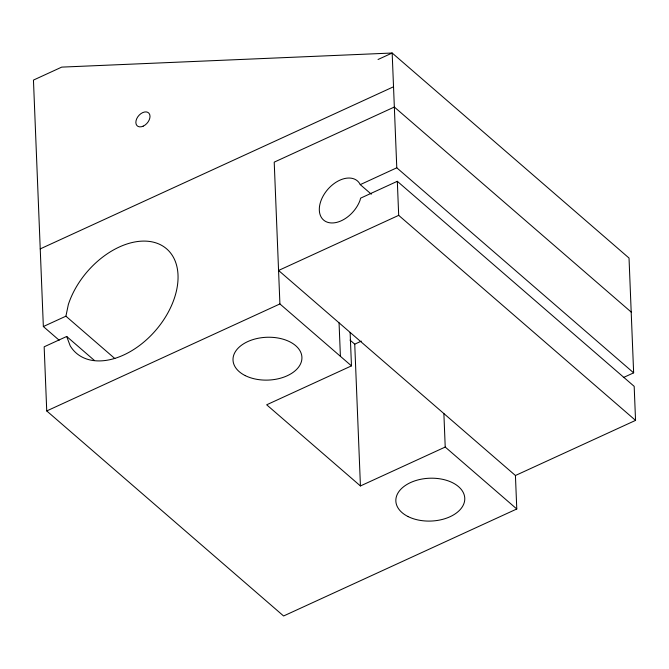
<?xml version="1.0" encoding="UTF-8"?>
<svg xmlns="http://www.w3.org/2000/svg" width="669" height="669" viewBox="0 0 669 669"><rect width="100%" height="100%" fill="white"/><g stroke="black" fill="none" stroke-linecap="round" stroke-linejoin="round"><path stroke-width="1" d="M623.341 377.584L633.643 372.842L629.027 258.058L392.168 53.018L61.715 67.117L33.45 80.088L43.351 326.539L65.913 316.186L68.338 304.554A68.982 45.082 -49.1 0 1 153.97 242.312A68.982 45.082 -49.1 0 1 157.8 327.843A68.982 45.082 -49.1 0 1 70.186 345.814L66.691 336.465L44.162 346.801L46.738 410.942L283.597 615.982L516.777 508.984L515.431 475.508L278.572 270.468L398.691 215.351L635.55 420.391L515.431 475.508M635.55 420.391L634.179 386.348L397.319 181.307L360.591 198.158L359.972 200.524A25.865 16.909 -49.1 0 1 327.308 222.192A25.865 16.909 -49.1 0 1 327.919 189.227A25.865 16.909 -49.1 0 1 360.265 184.627L396.784 167.802L633.643 372.842M378.035 59.499L392.168 53.018L396.784 167.802M40.232 248.893L393.523 86.778M46.738 410.942L279.91 303.943L351.468 365.884L266.672 404.795L360.432 485.953L445.219 447.051L516.777 508.984M350.046 340.103L354.737 344.159L361.335 341.131M631.202 312.072L394.342 107.032L274.215 162.149L279.91 303.943M360.265 184.627L371.32 194.194M65.913 316.186L114.859 358.567M66.691 336.465L94.321 360.382M43.351 326.539L59.14 340.212M443.881 413.567L445.219 447.051M397.319 181.307L398.691 215.351M354.737 344.159L360.432 485.953M350.121 332.409L351.468 365.884M339.058 322.826L340.404 356.309M143.208 126.14A8.622 5.636 -49.1 0 0 148.919 113.195A8.622 5.636 -49.1 0 0 136.677 118.814A8.622 5.636 -49.1 0 0 143.208 126.14M408.115 516.593A34.487 21.425 -2.3 0 0 464.244 502.561A34.487 21.425 -2.3 0 0 418.551 479.782A34.487 21.425 -2.3 0 0 408.115 516.593M245.272 375.627A34.487 21.425 -2.3 0 0 301.401 361.594A34.487 21.425 -2.3 0 0 255.709 338.823A34.487 21.425 -2.3 0 0 245.272 375.627"/></g></svg>
